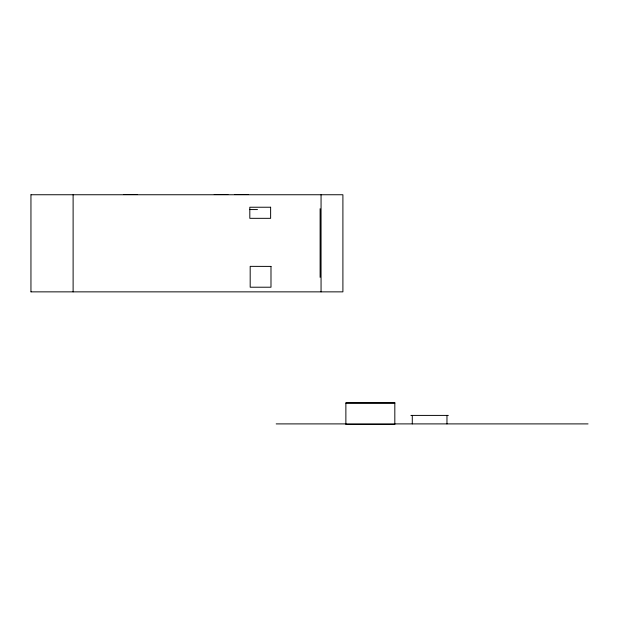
<?xml version="1.0" encoding="UTF-8"?>
<svg xmlns="http://www.w3.org/2000/svg" width="619" height="619" viewBox="0 0 619 619"><rect width="100%" height="100%" fill="white"/><g stroke="black" fill="none" stroke-linecap="round" stroke-linejoin="round"><path stroke-width="0.93" d="M123.73 194.544L137.503 194.544M214.228 194.544L227.908 194.544M234.887 194.544L248.559 194.544M31.043 194.745L342.903 194.745L342.903 291.858L31.043 291.858M249.774 209.562L257.481 209.562M345.874 403.116L394.821 403.116M410.9 415.411L448.357 415.411M276.182 423.899L588.05 423.899M446.964 415.411L446.964 423.899M412.285 415.411L412.285 423.899M321.06 194.745L321.06 291.858M320.116 208.704L320.116 277.358M73.112 194.745L73.112 291.858M30.95 194.745L30.95 291.858M270.627 207.233L249.813 207.233L249.813 218.329L270.627 218.329L270.627 207.233M270.99 266.41L250.184 266.356L250.184 287.216L270.99 287.216L270.99 266.41M394.821 402.83L345.874 402.83L345.874 424.456L394.821 424.456L394.821 402.83"/></g></svg>
